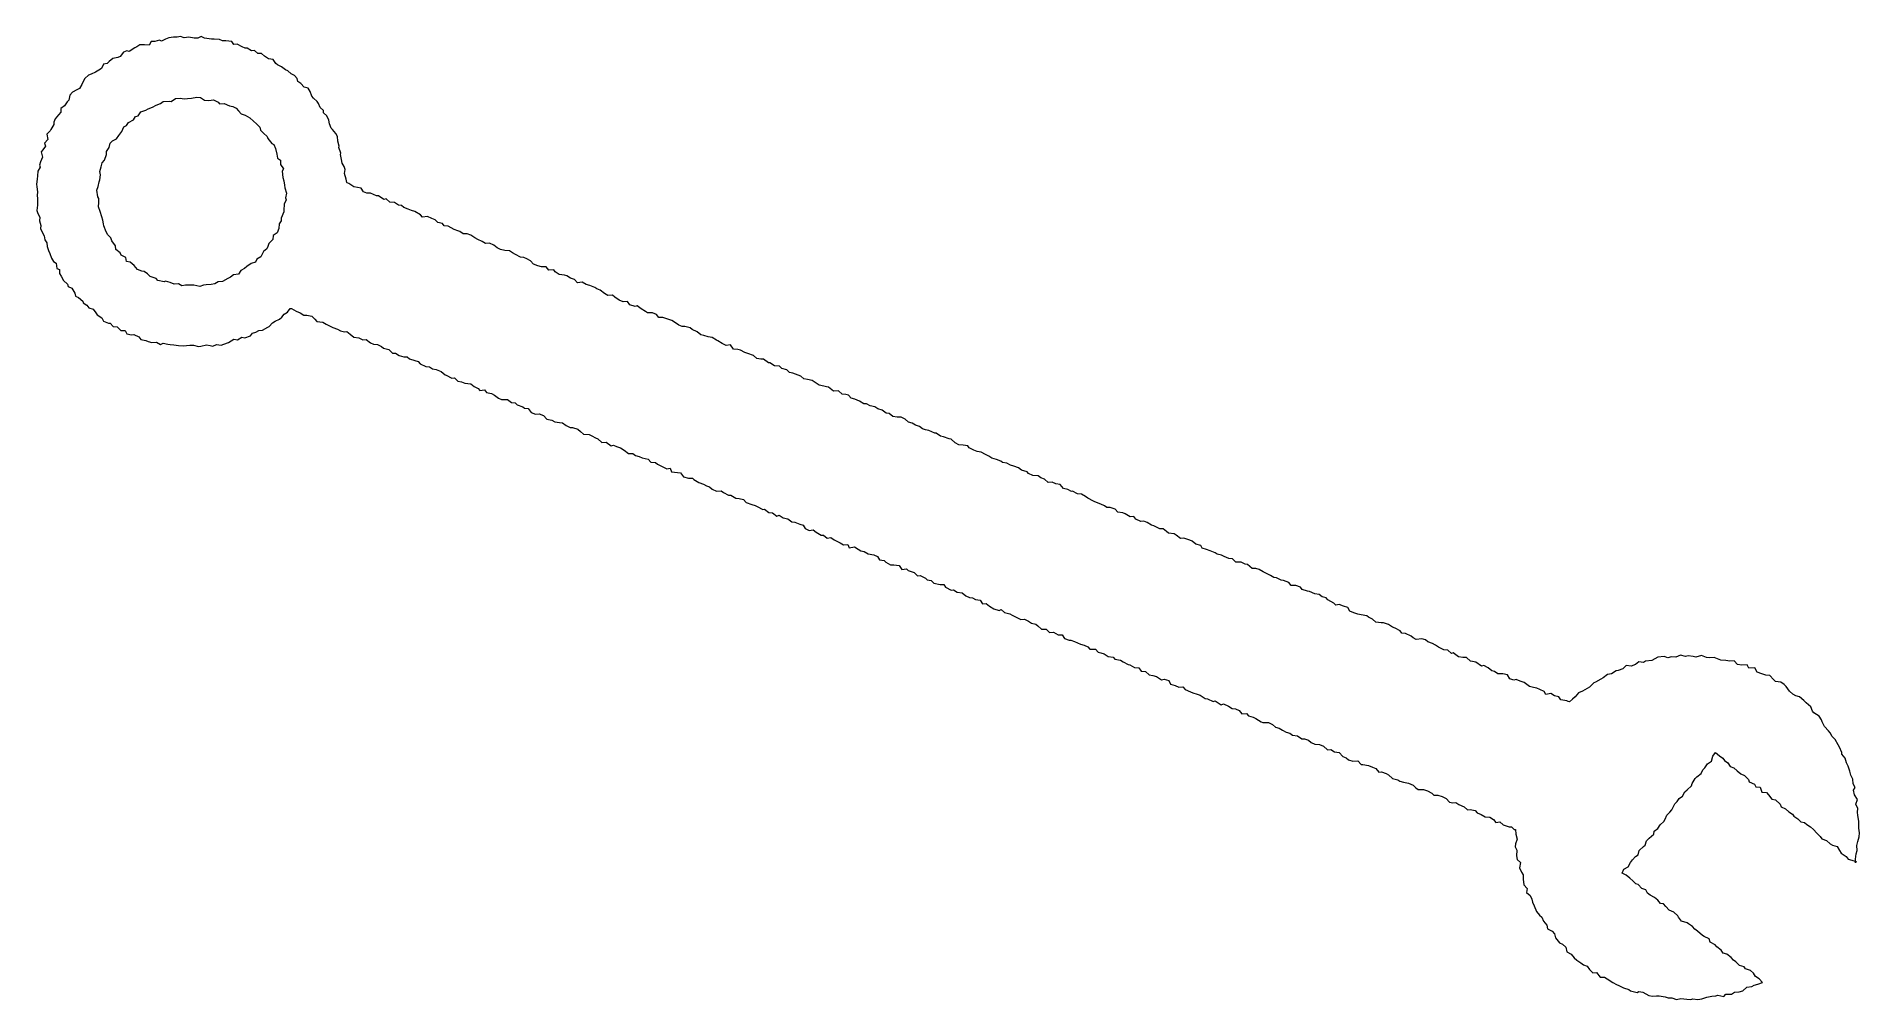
# Model space of a CAD drawing. Header units: millimetres. Extents: x -80 to 80, y -42 to 42.
import ezdxf

# ---------------------------------------------------------------- set-up
doc = ezdxf.new("R2010")
doc.units = ezdxf.units.MM
doc.layers.get('0').update_dxf_attribs({"lineweight": 0})

msp = doc.modelspace()

# ---------------------------------------------------------------- linework, layer by layer
for points in [[(-52.745, 30.085), (-52.705, 30.435), (-52.785, 30.695), (-52.955, 30.985), (-53.025, 31.325), (-53.095, 31.735), (-53.085, 31.875), (-53.245, 32.345), (-53.225, 32.485), (-53.345, 32.925), (-53.355, 33.325), (-53.505, 33.575), (-53.805, 33.925), (-53.905, 34.055), (-54.075, 34.415), (-54.115, 34.755), (-54.295, 35.125), (-54.575, 35.375), (-54.595, 35.605), (-54.865, 35.845), (-55.015, 36.195), (-55.125, 36.365), (-55.455, 36.665), (-55.595, 36.855), (-55.755, 37.245), (-55.915, 37.535), (-56.275, 37.625), (-56.565, 37.935), (-56.825, 38.125), (-56.895, 38.375), (-57.115, 38.655), (-57.405, 38.805), (-57.695, 39.045), (-57.895, 39.135), (-58.245, 39.395), (-58.615, 39.575), (-58.755, 39.695), (-58.995, 40.035), (-59.385, 40.115), (-59.755, 40.325), (-60.015, 40.565), (-60.335, 40.555), (-60.625, 40.825), (-60.865, 40.805), (-61.245, 41.035), (-61.445, 41.045), (-61.685, 41.165), (-62.135, 41.375), (-62.435, 41.355), (-62.605, 41.615), (-63.115, 41.675), (-63.425, 41.685), (-63.665, 41.805), (-64.135, 41.825), (-64.375, 41.835), (-64.565, 41.845), (-64.995, 41.895), (-65.285, 42.055), (-65.565, 41.895), (-65.905, 41.895), (-66.355, 41.995), (-66.755, 41.925), (-67.095, 42.045), (-67.385, 41.995), (-67.685, 41.985), (-68.095, 41.925), (-68.395, 41.825), (-68.745, 41.645), (-68.925, 41.745), (-69.335, 41.625), (-69.635, 41.605), (-69.835, 41.305), (-70.245, 41.325), (-70.645, 41.315), (-70.895, 41.165), (-71.085, 41.065), (-71.585, 40.745), (-71.765, 40.805), (-72.065, 40.695), (-72.365, 40.315), (-72.575, 40.225), (-73.005, 40.135), (-73.315, 39.875), (-73.505, 39.695), (-73.825, 39.635), (-73.985, 39.265), (-74.235, 39.105), (-74.505, 38.925), (-74.905, 38.765), (-75.125, 38.665), (-75.445, 38.375), (-75.635, 38.055), (-75.695, 37.875), (-75.925, 37.505), (-76.145, 37.405), (-76.535, 37.185), (-76.755, 36.935), (-76.855, 36.505), (-76.995, 36.345), (-77.235, 35.995), (-77.555, 35.755), (-77.535, 35.445), (-77.735, 35.225), (-78.035, 34.865), (-78.155, 34.575), (-78.155, 34.375), (-78.425, 33.935), (-78.485, 33.825), (-78.755, 33.515), (-78.685, 33.055), (-78.975, 32.735), (-78.885, 32.465), (-79.125, 32.165), (-79.265, 31.975), (-79.145, 31.505), (-79.325, 31.115), (-79.405, 30.805), (-79.365, 30.635), (-79.555, 30.285), (-79.595, 29.885), (-79.625, 29.595), (-79.675, 29.145), (-79.635, 28.925), (-79.595, 28.485), (-79.625, 28.155), (-79.595, 27.915), (-79.575, 27.705), (-79.575, 27.335), (-79.645, 26.865), (-79.565, 26.605), (-79.375, 26.265), (-79.415, 25.945), (-79.295, 25.555), (-79.325, 25.285), (-79.215, 25.035), (-78.995, 24.655), (-78.955, 24.285), (-78.765, 24.045), (-78.725, 23.715), (-78.625, 23.365), (-78.515, 23.095), (-78.375, 22.695), (-78.175, 22.415), (-77.965, 22.265), (-77.905, 21.805), (-77.665, 21.715), (-77.675, 21.355), (-77.505, 21.125), (-77.315, 20.755), (-76.955, 20.425), (-76.905, 20.205), (-76.585, 20.085), (-76.315, 19.625), (-76.265, 19.385), (-75.995, 19.245), (-75.625, 18.925), (-75.585, 18.785), (-75.265, 18.585), (-75.095, 18.365), (-74.715, 18.225), (-74.495, 17.915), (-74.365, 17.735), (-73.955, 17.495), (-73.815, 17.195), (-73.365, 17.015), (-73.245, 17.005), (-72.975, 16.715), (-72.635, 16.705), (-72.305, 16.365), (-71.915, 16.375), (-71.775, 16.075), (-71.365, 15.995), (-71.175, 16.025), (-70.725, 15.815), (-70.565, 15.585), (-70.115, 15.515), (-69.925, 15.405), (-69.605, 15.315), (-69.195, 15.365), (-68.845, 15.145), (-68.595, 15.275), (-68.205, 15.195), (-67.975, 15.165), (-67.655, 15.115), (-67.265, 15.065), (-66.825, 15.045), (-66.565, 15.055), (-66.265, 15.085), (-65.955, 15.085), (-65.515, 14.965), (-65.315, 15.005), (-64.805, 15.115), (-64.495, 15.075), (-64.245, 15.015), (-63.945, 15.145), (-63.545, 15.085), (-63.305, 15.195), (-62.895, 15.315), (-62.645, 15.465), (-62.415, 15.605), (-62.095, 15.555), (-61.735, 15.795), (-61.465, 15.745), (-60.965, 15.905), (-60.805, 16.145), (-60.495, 16.225), (-60.225, 16.365), (-59.905, 16.395), (-59.445, 16.655), (-59.335, 16.715), (-59.035, 17.035), (-58.825, 17.205), (-58.445, 17.365), (-58.235, 17.555), (-58.015, 17.805), (-57.735, 17.985), (-57.495, 18.285), (-57.375, 18.285), (-56.985, 18.075), (-56.615, 17.905), (-56.305, 17.715), (-56.055, 17.715), (-55.595, 17.615), (-55.335, 17.365), (-55.175, 17.175), (-54.645, 17.095), (-54.365, 16.915), (-54.185, 16.845), (-53.765, 16.635), (-53.375, 16.495), (-53.105, 16.345), (-52.755, 16.255), (-52.545, 16.275), (-52.245, 16.055), (-51.925, 15.805), (-51.495, 15.725), (-51.155, 15.575), (-50.865, 15.595), (-50.465, 15.285), (-50.215, 15.195), (-49.855, 15.165), (-49.515, 14.985), (-49.355, 14.845), (-48.875, 14.725), (-48.545, 14.405), (-48.285, 14.405), (-47.965, 14.195), (-47.565, 14.075), (-47.275, 14.075), (-47.075, 13.895), (-46.605, 13.745), (-46.325, 13.675), (-46.125, 13.475), (-45.655, 13.235), (-45.325, 13.195), (-45.045, 13.015), (-44.735, 12.965), (-44.305, 12.805), (-43.965, 12.495), (-43.875, 12.475), (-43.355, 12.215), (-43.125, 12.245), (-42.855, 11.945), (-42.535, 11.895), (-42.225, 11.765), (-41.705, 11.725), (-41.415, 11.495), (-41.075, 11.315), (-40.915, 11.135), (-40.525, 11.205), (-40.325, 10.955), (-39.895, 10.865), (-39.645, 10.715), (-39.275, 10.455), (-39.035, 10.345), (-38.505, 10.355), (-38.165, 10.075), (-37.845, 10.045), (-37.645, 9.885), (-37.175, 9.695), (-37.005, 9.595), (-36.705, 9.555), (-36.425, 9.225), (-36.055, 9.065), (-35.745, 9.085), (-35.355, 8.965), (-35.065, 8.645), (-34.615, 8.545), (-34.355, 8.385), (-33.955, 8.335), (-33.685, 8.315), (-33.365, 8.085), (-33.035, 7.905), (-32.825, 7.905), (-32.345, 7.755), (-32.135, 7.565), (-31.855, 7.325), (-31.365, 7.305), (-31.125, 7.165), (-30.825, 7.005), (-30.595, 6.915), (-30.255, 6.605), (-29.865, 6.635), (-29.445, 6.305), (-29.235, 6.375), (-28.975, 6.255), (-28.615, 6.115), (-28.315, 5.935), (-27.915, 5.645), (-27.545, 5.625), (-27.305, 5.465), (-26.985, 5.365), (-26.745, 5.245), (-26.205, 5.145), (-25.985, 4.885), (-25.575, 4.845), (-25.395, 4.705), (-25.045, 4.525), (-24.585, 4.285), (-24.285, 4.345), (-24.165, 4.045), (-23.635, 3.965), (-23.385, 3.945), (-23.105, 3.585), (-22.685, 3.465), (-22.325, 3.475), (-22.205, 3.355), (-21.785, 3.095), (-21.365, 2.945), (-21.105, 2.795), (-20.835, 2.715), (-20.605, 2.515), (-20.235, 2.345), (-19.815, 2.365), (-19.615, 2.235), (-19.175, 1.995), (-18.975, 2.005), (-18.555, 1.745), (-18.265, 1.695), (-17.885, 1.605), (-17.635, 1.365), (-17.155, 1.185), (-16.855, 1.085), (-16.685, 1.005), (-16.185, 0.755), (-16.025, 0.785), (-15.655, 0.485), (-15.345, 0.455), (-14.965, 0.155), (-14.745, 0.235), (-14.395, 0.005), (-13.995, -0.085), (-13.645, -0.345), (-13.385, -0.355), (-12.955, -0.525), (-12.665, -0.635), (-12.485, -0.905), (-12.145, -1.085), (-11.775, -1.035), (-11.515, -1.235), (-11.095, -1.495), (-10.895, -1.505), (-10.555, -1.775), (-10.245, -1.695), (-9.945, -1.915), (-9.415, -2.165), (-9.135, -2.335), (-8.765, -2.305), (-8.625, -2.595), (-8.165, -2.515), (-7.855, -2.735), (-7.605, -2.855), (-7.335, -2.915), (-6.985, -3.135), (-6.495, -3.215), (-6.175, -3.375), (-5.995, -3.655), (-5.565, -3.705), (-5.425, -3.855), (-5.025, -4.095), (-4.745, -4.095), (-4.255, -4.155), (-4.045, -4.485), (-3.635, -4.435), (-3.485, -4.575), (-2.955, -4.755), (-2.675, -5.045), (-2.445, -5.035), (-1.975, -5.255), (-1.815, -5.415), (-1.485, -5.445), (-1.235, -5.705), (-0.695, -5.805), (-0.365, -5.795), (-0.215, -6.045), (0.285, -6.295), (0.475, -6.265), (0.805, -6.465), (1.245, -6.525), (1.545, -6.795), (1.865, -6.935), (2.145, -6.965), (2.395, -7.115), (2.825, -7.185), (3.015, -7.485), (3.345, -7.455), (3.615, -7.705), (4.015, -7.945), (4.465, -8.085), (4.645, -8.005), (4.925, -8.245), (5.395, -8.365), (5.605, -8.495), (6.025, -8.695), (6.375, -8.875), (6.675, -8.835), (7.045, -9.015), (7.295, -9.175), (7.665, -9.265), (7.865, -9.415), (8.165, -9.705), (8.595, -9.715), (8.875, -10.005), (9.225, -9.965), (9.615, -10.205), (9.985, -10.205), (10.185, -10.515), (10.595, -10.675), (10.725, -10.665), (11.065, -10.775), (11.595, -11.005), (11.905, -11.095), (12.215, -11.245), (12.395, -11.465), (12.885, -11.445), (13.125, -11.705), (13.355, -11.775), (13.655, -11.875), (14.005, -12.105), (14.425, -12.155), (14.595, -12.315), (15.075, -12.425), (15.315, -12.565), (15.755, -12.785), (15.905, -12.815), (16.305, -13.055), (16.685, -13.085), (16.895, -13.365), (17.275, -13.405), (17.575, -13.705), (17.895, -13.745), (18.235, -13.845), (18.675, -14.125), (18.885, -14.065), (19.295, -14.205), (19.445, -14.515), (19.865, -14.625), (20.185, -14.785), (20.515, -14.745), (20.735, -14.975), (21.205, -15.195), (21.395, -15.265), (21.785, -15.375), (22.055, -15.465), (22.475, -15.755), (22.695, -15.785), (23.185, -16.035), (23.365, -15.975), (23.865, -16.315), (24.075, -16.225), (24.505, -16.445), (24.825, -16.635), (25.125, -16.665), (25.445, -16.815), (25.675, -17.105), (26.095, -17.085), (26.275, -17.275), (26.675, -17.405), (26.895, -17.505), (27.365, -17.805), (27.525, -17.855), (28.015, -17.865), (28.365, -18.025), (28.625, -18.265), (28.955, -18.345), (29.235, -18.545), (29.555, -18.705), (29.885, -18.785), (30.105, -18.965), (30.545, -19.015), (30.925, -19.285), (31.175, -19.275), (31.505, -19.395), (31.745, -19.605), (32.055, -19.745), (32.485, -19.795), (32.835, -19.935), (33.185, -20.245), (33.455, -20.205), (33.775, -20.415), (34.205, -20.495), (34.505, -20.845), (34.795, -20.935), (34.995, -21.115), (35.385, -21.245), (35.815, -21.195), (36.105, -21.515), (36.255, -21.515), (36.745, -21.605), (37.095, -21.765), (37.405, -21.875), (37.645, -22.195), (37.905, -22.175), (38.295, -22.325), (38.505, -22.425), (38.865, -22.745), (39.305, -22.875), (39.505, -22.985), (39.815, -23.065), (40.265, -23.155), (40.645, -23.345), (40.895, -23.555), (41.105, -23.725), (41.555, -23.715), (41.925, -23.825), (42.285, -24.035), (42.465, -24.215), (42.805, -24.215), (43.195, -24.315), (43.545, -24.505), (43.825, -24.815), (44.135, -24.875), (44.385, -24.855), (44.645, -25.025), (45.105, -25.235), (45.405, -25.485), (45.635, -25.455), (46.085, -25.545), (46.255, -25.765), (46.605, -25.895), (46.955, -26.095), (47.365, -26.135), (47.695, -26.335), (47.895, -26.585), (48.245, -26.535), (48.535, -26.785), (49.045, -26.965), (49.255, -26.975), (49.485, -27.205), (49.615, -27.215), (49.645, -27.605), (49.735, -28.045), (49.595, -28.455), (49.585, -28.725), (49.725, -29.025), (49.695, -29.515), (49.745, -29.825), (50.045, -30.085), (49.945, -30.555), (50.115, -30.925), (50.285, -31.165), (50.275, -31.545), (50.325, -32.035), (50.625, -32.345), (50.575, -32.715), (50.895, -32.965), (51.045, -33.295), (51.075, -33.545), (51.245, -33.865), (51.445, -34.355), (51.715, -34.695), (51.905, -34.875), (52.065, -35.225), (52.335, -35.555), (52.415, -35.885), (52.805, -36.075), (53.015, -36.315), (53.095, -36.655), (53.455, -37.095), (53.705, -37.225), (53.995, -37.485), (54.105, -37.885), (54.465, -38.085), (54.745, -38.405), (54.975, -38.605), (55.315, -38.845), (55.545, -39.035), (55.875, -39.155), (56.085, -39.445), (56.365, -39.715), (56.695, -39.705), (56.995, -40.105), (57.375, -40.095), (57.625, -40.245), (58.115, -40.555), (58.445, -40.735), (58.635, -40.845), (59.045, -41.035), (59.505, -41.185), (59.665, -41.305), (60.225, -41.435), (60.375, -41.365), (60.735, -41.425), (61.265, -41.695), (61.575, -41.775), (61.935, -41.725), (62.175, -41.735), (62.695, -41.815), (62.955, -41.915), (63.255, -41.905), (63.685, -42.045), (64.065, -41.965), (64.585, -42.015), (64.925, -42.045), (65.095, -41.985), (65.555, -42.055), (65.905, -42.005), (66.315, -41.855), (66.755, -41.775), (67.115, -41.735), (67.275, -41.685), (67.825, -41.795), (67.995, -41.595), (68.475, -41.575), (68.755, -41.405), (69.145, -41.375), (69.475, -41.285), (69.825, -40.985), (70.265, -40.925), (70.465, -40.815), (70.795, -40.705), (71.195, -40.575), (70.905, -40.255), (70.575, -40.055), (70.415, -39.765), (70.135, -39.525), (69.695, -39.375), (69.585, -39.215), (69.185, -39.085), (68.875, -38.765), (68.665, -38.625), (68.445, -38.385), (68.065, -38.085), (67.745, -37.995), (67.585, -37.755), (67.195, -37.465), (67.065, -37.285), (66.625, -37.035), (66.535, -36.765), (66.085, -36.565), (65.935, -36.475), (65.525, -36.095), (65.275, -35.925), (65.065, -35.665), (64.735, -35.455), (64.615, -35.365), (64.125, -35.205), (63.855, -34.855), (63.785, -34.735), (63.445, -34.435), (63.045, -34.265), (62.745, -33.945), (62.535, -33.685), (62.265, -33.655), (62.055, -33.365), (61.765, -33.145), (61.365, -32.955), (61.155, -32.775), (60.995, -32.485), (60.645, -32.345), (60.325, -32.005), (60.125, -31.945), (59.855, -31.685), (59.595, -31.465), (59.275, -31.195), (58.915, -31.015), (59.085, -30.685), (59.465, -30.475), (59.655, -30.085), (59.825, -29.855), (60.085, -29.555), (60.325, -29.405), (60.425, -29.055), (60.785, -28.705), (60.935, -28.565), (61.045, -28.185), (61.295, -27.965), (61.705, -27.615), (61.725, -27.345), (62.045, -27.105), (62.255, -26.805), (62.555, -26.495), (62.675, -26.315), (62.845, -25.965), (63.105, -25.705), (63.265, -25.475), (63.535, -24.975), (63.735, -24.775), (63.895, -24.505), (64.215, -24.285), (64.415, -23.905), (64.605, -23.735), (64.995, -23.405), (65.045, -23.185), (65.305, -22.765), (65.465, -22.615), (65.845, -22.305), (65.985, -22.005), (66.145, -21.815), (66.395, -21.465), (66.725, -21.225), (66.865, -20.815), (67.095, -20.495), (67.445, -20.765), (67.725, -20.965), (67.885, -21.175), (68.175, -21.375), (68.355, -21.715), (68.695, -21.825), (68.975, -22.095), (69.285, -22.345), (69.615, -22.495), (69.965, -22.835), (70.025, -23.045), (70.505, -23.245), (70.605, -23.475), (70.995, -23.495), (71.125, -23.935), (71.555, -23.985), (71.705, -24.175), (72.015, -24.545), (72.315, -24.615), (72.725, -24.985), (72.825, -25.225), (73.205, -25.415), (73.505, -25.655), (73.805, -25.865), (73.945, -26.045), (74.295, -26.265), (74.555, -26.525), (74.855, -26.585), (75.055, -26.775), (75.395, -26.975), (75.665, -27.205), (75.955, -27.515), (76.235, -27.815), (76.385, -28.025), (76.775, -28.175), (77.105, -28.455), (77.305, -28.575), (77.725, -28.705), (77.925, -29.055), (78.055, -29.265), (78.495, -29.565), (78.685, -29.795), (79.005, -29.885), (79.375, -29.995), (79.335, -30.105), (79.315, -29.795), (79.385, -29.345), (79.475, -29.045), (79.445, -28.605), (79.535, -28.265), (79.655, -27.835), (79.675, -27.495), (79.605, -27.095), (79.605, -26.895), (79.625, -26.485), (79.525, -25.995), (79.495, -25.695), (79.535, -25.375), (79.345, -24.995), (79.495, -24.595), (79.225, -24.175), (79.145, -23.785), (79.285, -23.525), (79.125, -23.215), (79.095, -22.815), (78.915, -22.465), (78.815, -22.105), (78.685, -21.675), (78.545, -21.385), (78.425, -20.965), (78.135, -20.615), (78.125, -20.485), (77.925, -20.025), (77.795, -19.805), (77.545, -19.355), (77.295, -19.085), (77.105, -18.775), (76.975, -18.595), (76.615, -18.205), (76.395, -17.795), (76.355, -17.615), (76.145, -17.305), (75.685, -17.015), (75.575, -16.875), (75.415, -16.495), (75.015, -16.145), (74.805, -15.925), (74.415, -15.625), (74.095, -15.545), (73.845, -15.385), (73.545, -15.135), (73.255, -14.715), (73.095, -14.555), (72.795, -14.335), (72.315, -14.285), (72.155, -14.115), (71.845, -13.745), (71.495, -13.725), (71.125, -13.615), (70.735, -13.465), (70.515, -13.095), (70.005, -13.105), (69.855, -12.835), (69.385, -12.865), (68.995, -12.785), (68.725, -12.485), (68.345, -12.515), (67.995, -12.455), (67.565, -12.405), (67.265, -12.295), (66.965, -12.175), (66.535, -12.215), (66.305, -12.175), (65.855, -12.015), (65.365, -12.155), (65.145, -12.105), (64.695, -12.045), (64.475, -12.095), (64.015, -11.985), (63.615, -12.145), (63.235, -12.125), (62.915, -12.205), (62.605, -12.105), (62.045, -12.155), (61.785, -12.305), (61.515, -12.445), (60.975, -12.515), (60.805, -12.615), (60.385, -12.575), (60.105, -12.805), (59.715, -12.945), (59.285, -12.875), (58.995, -13.175), (58.565, -13.315), (58.405, -13.335), (57.995, -13.605), (57.635, -13.655), (57.265, -13.965), (57.075, -14.075), (56.585, -14.345), (56.445, -14.405), (56.085, -14.775), (55.865, -14.895), (55.465, -15.135), (55.115, -15.265), (54.825, -15.625), (54.595, -15.825), (54.325, -16.065), (54.205, -16.015), (54.085, -15.955), (53.555, -15.875), (53.395, -15.625), (53.025, -15.535), (52.685, -15.325), (52.245, -15.415), (52.115, -15.155), (51.725, -14.965), (51.455, -14.865), (51.165, -14.815), (50.815, -14.725), (50.355, -14.365), (50.015, -14.265), (49.665, -14.095), (49.455, -14.155), (49.115, -14.035), (48.895, -13.685), (48.495, -13.625), (48.065, -13.625), (47.775, -13.395), (47.545, -13.355), (47.225, -13.075), (46.845, -12.885), (46.645, -12.945), (46.145, -12.585), (45.835, -12.525), (45.665, -12.515), (45.325, -12.175), (44.995, -12.195), (44.635, -12.125), (44.165, -11.785), (44.015, -11.835), (43.675, -11.545), (43.325, -11.525), (42.885, -11.285), (42.605, -11.095), (42.335, -10.965), (41.955, -10.825), (41.735, -10.655), (41.425, -10.565), (40.935, -10.605), (40.655, -10.465), (40.485, -10.315), (39.995, -10.075), (39.655, -10.055), (39.515, -9.845), (39.095, -9.635), (38.865, -9.535), (38.495, -9.315), (38.075, -9.155), (37.865, -9.145), (37.405, -9.085), (37.115, -8.835), (36.765, -8.665), (36.605, -8.545), (36.125, -8.445), (35.835, -8.405), (35.465, -8.285), (35.125, -8.125), (34.945, -7.825), (34.575, -7.705), (34.205, -7.545), (33.905, -7.605), (33.735, -7.445), (33.195, -7.155), (33.065, -6.965), (32.705, -6.885), (32.435, -6.685), (32.075, -6.625), (31.595, -6.405), (31.435, -6.395), (30.955, -6.235), (30.805, -6.045), (30.405, -5.885), (29.985, -5.905), (29.795, -5.625), (29.315, -5.465), (29.115, -5.425), (28.715, -5.215), (28.475, -5.205), (28.195, -5.035), (27.725, -4.775), (27.535, -4.715), (27.205, -4.495), (26.905, -4.425), (26.595, -4.415), (26.185, -4.075), (25.965, -4.045), (25.625, -3.865), (25.145, -3.865), (24.865, -3.565), (24.545, -3.525), (24.125, -3.375), (23.915, -3.235), (23.515, -3.145), (23.355, -3.045), (22.915, -2.875), (22.605, -2.745), (22.205, -2.635), (22.095, -2.405), (21.665, -2.275), (21.345, -2.025), (21.125, -1.935), (20.615, -1.765), (20.315, -1.805), (19.935, -1.485), (19.775, -1.375), (19.285, -1.335), (19.095, -1.185), (18.805, -0.945), (18.525, -0.955), (18.005, -0.675), (17.785, -0.625), (17.415, -0.395), (17.115, -0.265), (16.845, -0.305), (16.415, -0.095), (16.235, 0.135), (15.925, 0.095), (15.495, 0.355), (15.285, 0.465), (14.855, 0.505), (14.625, 0.785), (14.175, 0.925), (13.895, 0.905), (13.665, 1.055), (13.345, 1.205), (12.835, 1.425), (12.725, 1.465), (12.235, 1.725), (12.005, 1.875), (11.655, 2.085), (11.315, 2.115), (10.885, 2.335), (10.795, 2.325), (10.465, 2.495), (10.105, 2.575), (9.805, 2.915), (9.425, 2.995), (9.105, 3.125), (8.755, 3.115), (8.445, 3.405), (8.105, 3.505), (7.885, 3.675), (7.405, 3.725), (7.035, 3.875), (6.915, 4.035), (6.425, 4.185), (6.165, 4.395), (5.745, 4.535), (5.465, 4.605), (5.135, 4.785), (4.765, 4.845), (4.625, 4.965), (4.235, 5.095), (3.825, 5.215), (3.565, 5.395), (3.275, 5.555), (2.885, 5.745), (2.535, 5.815), (2.255, 5.935), (1.845, 6.125), (1.725, 6.295), (1.325, 6.365), (0.935, 6.385), (0.615, 6.575), (0.265, 6.885), (0.105, 6.925), (-0.405, 7.075), (-0.645, 7.135), (-1.045, 7.395), (-1.165, 7.405), (-1.675, 7.635), (-1.955, 7.695), (-2.215, 7.795), (-2.485, 8.005), (-2.835, 8.095), (-3.145, 8.295), (-3.465, 8.375), (-3.755, 8.645), (-4.095, 8.815), (-4.435, 8.815), (-4.825, 8.865), (-5.135, 9.125), (-5.405, 9.155), (-5.765, 9.415), (-6.125, 9.535), (-6.385, 9.705), (-6.795, 9.785), (-7.115, 9.975), (-7.345, 9.985), (-7.735, 10.215), (-8.135, 10.385), (-8.465, 10.465), (-8.685, 10.715), (-8.925, 10.795), (-9.265, 10.815), (-9.565, 11.095), (-10.015, 11.065), (-10.435, 11.415), (-10.625, 11.445), (-10.865, 11.515), (-11.275, 11.595), (-11.605, 11.845), (-11.885, 12.015), (-12.285, 12.105), (-12.615, 12.155), (-12.855, 12.395), (-13.325, 12.565), (-13.575, 12.655), (-13.855, 12.715), (-14.085, 12.955), (-14.535, 13.055), (-14.725, 13.265), (-15.155, 13.285), (-15.565, 13.545), (-15.695, 13.555), (-16.125, 13.865), (-16.365, 13.865), (-16.705, 13.925), (-17.005, 14.205), (-17.505, 14.365), (-17.745, 14.455), (-18.145, 14.665), (-18.365, 14.705), (-18.755, 14.745), (-19.005, 15.115), (-19.385, 15.075), (-19.735, 15.235), (-20.125, 15.465), (-20.245, 15.535), (-20.615, 15.765), (-20.975, 15.815), (-21.355, 15.925), (-21.615, 15.985), (-21.925, 16.265), (-22.365, 16.455), (-22.535, 16.605), (-23.015, 16.725), (-23.235, 16.715), (-23.535, 16.855), (-23.995, 17.175), (-24.145, 17.245), (-24.475, 17.375), (-24.935, 17.525), (-25.275, 17.515), (-25.485, 17.785), (-25.835, 17.915), (-26.255, 17.925), (-26.445, 18.045), (-26.805, 18.265), (-27.175, 18.545), (-27.335, 18.485), (-27.805, 18.615), (-28.005, 18.895), (-28.385, 18.875), (-28.735, 19.015), (-29.115, 19.285), (-29.325, 19.455), (-29.745, 19.435), (-30.025, 19.595), (-30.405, 19.885), (-30.705, 20.015), (-30.875, 20.125), (-31.305, 20.305), (-31.625, 20.385), (-31.985, 20.595), (-32.375, 20.545), (-32.645, 20.825), (-33.005, 20.955), (-33.315, 21.145), (-33.535, 21.215), (-33.985, 21.265), (-34.325, 21.505), (-34.465, 21.675), (-34.885, 21.645), (-35.115, 21.945), (-35.545, 21.945), (-35.865, 22.025), (-36.235, 22.165), (-36.485, 22.475), (-36.815, 22.635), (-37.085, 22.745), (-37.355, 22.795), (-37.805, 23.015), (-38.075, 23.165), (-38.335, 23.325), (-38.745, 23.355), (-39.125, 23.445), (-39.415, 23.605), (-39.695, 23.825), (-40.065, 24.015), (-40.435, 23.975), (-40.725, 24.155), (-41.105, 24.315), (-41.365, 24.465), (-41.705, 24.705), (-42.025, 24.805), (-42.385, 24.825), (-42.675, 25.035), (-42.845, 25.085), (-43.175, 25.205), (-43.675, 25.475), (-44.025, 25.525), (-44.195, 25.735), (-44.585, 25.795), (-44.835, 26.035), (-45.125, 26.145), (-45.495, 26.325), (-45.945, 26.285), (-46.115, 26.475), (-46.605, 26.775), (-46.905, 26.865), (-47.195, 26.965), (-47.575, 27.115), (-47.755, 27.285), (-48.035, 27.325), (-48.385, 27.545), (-48.775, 27.575), (-49.115, 27.875), (-49.325, 27.825), (-49.775, 28.145), (-49.965, 28.145), (-50.485, 28.365), (-50.795, 28.375), (-51.095, 28.485), (-51.285, 28.815), (-51.615, 28.875), (-51.935, 28.915), (-52.365, 29.225), (-52.525, 29.285), (-52.535, 29.295), (-52.605, 29.595)], [(-59.015, 24.315), (-59.355, 23.965), (-59.465, 23.715), (-59.545, 23.505), (-59.825, 23.265), (-60.075, 22.815), (-60.425, 22.605), (-60.525, 22.355), (-60.895, 22.215), (-61.285, 21.955), (-61.495, 21.795), (-61.815, 21.615), (-62.025, 21.285), (-62.455, 21.235), (-62.715, 21.035), (-62.935, 20.905), (-63.425, 20.665), (-63.805, 20.625), (-64.095, 20.455), (-64.395, 20.395), (-64.845, 20.355), (-65.085, 20.335), (-65.405, 20.225), (-65.915, 20.335), (-66.215, 20.335), (-66.645, 20.345), (-66.965, 20.275), (-67.265, 20.445), (-67.645, 20.425), (-67.985, 20.575), (-68.405, 20.685), (-68.525, 20.625), (-69.075, 20.745), (-69.205, 20.905), (-69.725, 21.085), (-69.965, 21.315), (-70.265, 21.525), (-70.465, 21.565), (-70.835, 21.705), (-71.125, 22.065), (-71.485, 22.335), (-71.805, 22.415), (-71.875, 22.765), (-72.265, 22.955), (-72.345, 23.155), (-72.735, 23.465), (-72.775, 23.775), (-73.095, 24.205), (-73.175, 24.475), (-73.435, 24.735), (-73.595, 24.995), (-73.775, 25.505), (-73.815, 25.705), (-73.865, 26.025), (-73.955, 26.305), (-74.115, 26.765), (-74.265, 27.165), (-74.235, 27.565), (-74.225, 27.905), (-74.305, 28.065), (-74.405, 28.645), (-74.295, 28.965), (-74.205, 29.375), (-74.145, 29.525), (-74.085, 29.975), (-74.135, 30.275), (-74.005, 30.675), (-73.935, 31.015), (-73.735, 31.255), (-73.565, 31.755), (-73.545, 32.005), (-73.325, 32.345), (-73.245, 32.725), (-73.015, 32.935), (-72.665, 33.125), (-72.485, 33.405), (-72.225, 33.755), (-72.025, 34.155), (-71.815, 34.295), (-71.635, 34.535), (-71.205, 34.785), (-71.015, 35.065), (-70.785, 35.125), (-70.565, 35.485), (-70.105, 35.615), (-69.925, 35.725), (-69.535, 35.895), (-69.205, 36.065), (-68.825, 36.205), (-68.595, 36.375), (-68.075, 36.395), (-67.905, 36.385), (-67.525, 36.635), (-67.105, 36.665), (-66.755, 36.615), (-66.465, 36.625), (-66.135, 36.665), (-65.665, 36.745), (-65.345, 36.715), (-64.985, 36.505), (-64.605, 36.465), (-64.205, 36.535), (-63.805, 36.315), (-63.675, 36.175), (-63.275, 36.215), (-62.795, 36.005), (-62.525, 35.945), (-62.205, 35.805), (-62.015, 35.565), (-61.775, 35.305), (-61.425, 35.175), (-61.015, 34.945), (-60.705, 34.665), (-60.445, 34.435), (-60.165, 34.125), (-60.105, 33.885), (-59.835, 33.615), (-59.515, 33.325), (-59.455, 33.135), (-59.115, 32.695), (-58.925, 32.615), (-58.795, 32.275), (-58.655, 31.785), (-58.605, 31.435), (-58.355, 31.255), (-58.355, 30.875), (-58.095, 30.505), (-58.195, 30.285), (-58.135, 29.745), (-58.045, 29.455), (-58.005, 29.065), (-57.965, 28.835), (-57.825, 28.385), (-57.895, 27.965), (-57.855, 27.795), (-58.025, 27.415), (-58.065, 26.885), (-58.065, 26.735), (-58.285, 26.195), (-58.285, 25.965), (-58.455, 25.685), (-58.485, 25.285), (-58.635, 24.915), (-58.985, 24.665)]]:
    msp.add_lwpolyline(points, close=True)

doc.saveas('drawing.dxf')
